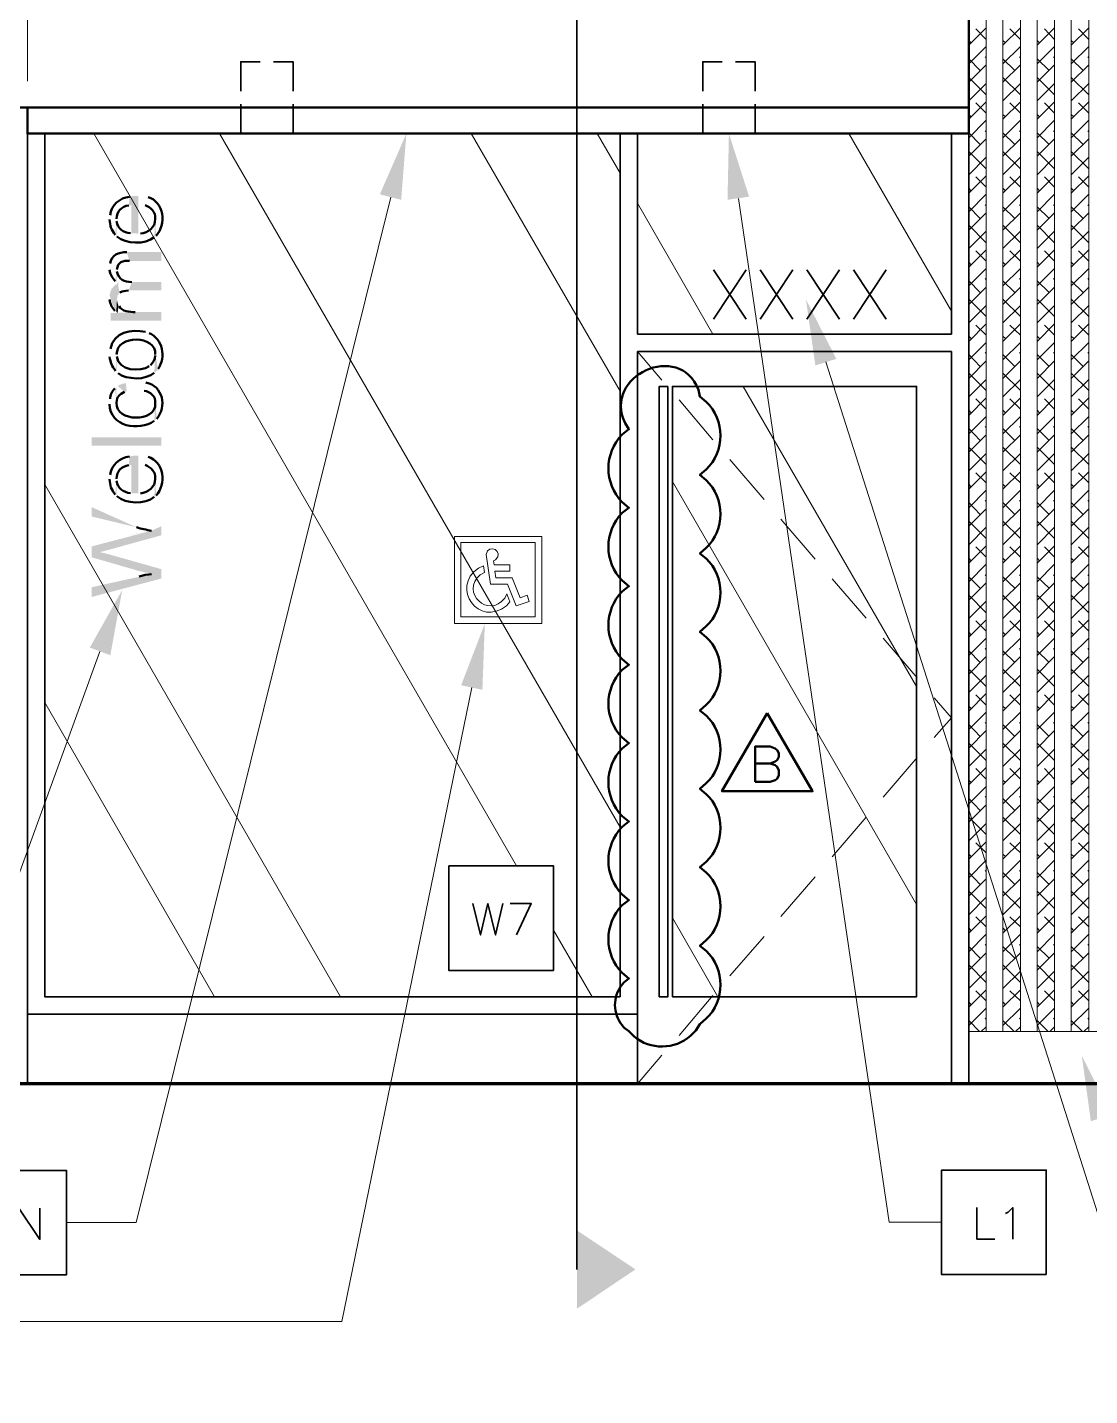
# Model space of a CAD drawing. Header units: inches. Extents: x 5 to 516, y -193 to 129.
# Drawn here: x 67.22 to 77.37, y -101.26 to -88.18 of the extents above; entities that cross this region are included whole.
import ezdxf

# ---------------------------------------------------------------- set-up
doc = ezdxf.new("R2010")
doc.units = ezdxf.units.IN
doc.header["$MEASUREMENT"] = 0
doc.layers.add('PDF4_Geometry', color=7, linetype='Continuous')
doc.layers.add('PDF4_Solid Fills', color=7, linetype='Continuous')

msp = doc.modelspace()

# ---------------------------------------------------------------- hatches: boundary and pattern name
at = {"layer": 'PDF4_Solid Fills', "transparency": 33554559}
h = msp.add_hatch(color=256, dxfattribs=at)
h.paths.add_polyline_path([(68.0020855, -90.016318), (68.0020855, -90.0196513)], flags=0)
h.paths.add_polyline_path([(68.0554188, -90.166318), (68.0687521, -90.1796513), (68.0687521, -90.016318)], flags=0)
h.paths.add_polyline_path([(68.1854188, -89.886318), (68.2087522, -89.8829846), (68.2087522, -90.1529847), (68.2120855, -89.7996513), (68.1920855, -89.8029846)], flags=0)
h.paths.add_polyline_path([(68.0054188, -89.9796513), (68.0020855, -89.996318)], flags=0)
h = msp.add_hatch(color=256, dxfattribs=at)
h.paths.add_polyline_path([(68.0687494, -90.1796515), (68.0720828, -90.1829848)], flags=0)
h.paths.add_polyline_path([(68.4287495, -90.1896515), (68.4420828, -90.1796515), (68.4387495, -90.0129848), (68.4387495, -90.0163181)], flags=0)
h.paths.add_polyline_path([(68.2954161, -90.1563181), (68.2754161, -90.1563181), (68.2754161, -89.7963181), (68.2320828, -89.7963181), (68.2120828, -89.7996514), (68.2087494, -90.1529848), (68.2020828, -90.1529848)], flags=0)
h.paths.add_polyline_path([(68.0687494, -90.0363181), (68.0687494, -90.0163181)], flags=0)
h = msp.add_hatch(color=256, dxfattribs=at)
h.paths.add_polyline_path([(68.3387554, -89.8829833), (68.3420888, -89.8829833)], flags=0)
h.paths.add_polyline_path([(68.4387554, -90.0129833), (68.4420888, -90.17965), (68.4454221, -90.1763166)], flags=0)
h.paths.add_polyline_path([(68.3687554, -89.8063166), (68.3487554, -89.7996499)], flags=0)
h = msp.add_hatch(color=256, dxfattribs=at)
h.paths.add_polyline_path([(68.0020855, -90.482986), (68.0020855, -90.502986)], flags=0)
h.paths.add_polyline_path([(68.0554188, -90.6096527), (68.0687521, -90.6196527), (68.0720855, -90.4996527)], flags=0)
h.paths.add_polyline_path([(68.1920855, -90.4163194), (68.4954188, -90.4163194), (68.4954188, -90.332986), (68.1654188, -90.332986)], flags=0)
h.paths.add_polyline_path([(68.0054188, -90.442986), (68.0020855, -90.462986)], flags=0)
h = msp.add_hatch(color=256, dxfattribs=at)
h.paths.add_polyline_path([(68.0687494, -90.6196505), (68.0854161, -90.6329839), (68.0887494, -90.7329839), (68.0987494, -90.7196506)], flags=0)
h.paths.add_polyline_path([(68.1820828, -90.6996506), (68.4954161, -90.6996506), (68.4954161, -90.6196505), (68.2154161, -90.6196505)], flags=0)
h.paths.add_polyline_path([(68.0720828, -90.5196505), (68.0720828, -90.4996505)], flags=0)
h = msp.add_hatch(color=256, dxfattribs=at)
h.paths.add_polyline_path([(68.0020855, -90.7696512), (68.0020855, -90.7863179)], flags=0)
h.paths.add_polyline_path([(68.0520855, -90.8929846), (68.0654188, -90.9029846), (68.0720855, -90.7863179), (68.0720855, -90.7829846), (68.0754188, -90.7629846), (68.0787521, -90.7463179), (68.0887521, -90.7329846), (68.0854188, -90.6329846), (68.0787521, -90.6363179), (68.0620855, -90.6429846), (68.0487521, -90.6529846), (68.0354188, -90.6663179), (68.0254188, -90.6796512), (68.0220855, -90.6796512), (68.0087521, -90.7129846), (68.0054188, -90.7296512), (68.0020855, -90.7496512)], flags=0)
h = msp.add_hatch(color=256, dxfattribs=at)
h.paths.add_polyline_path([(68.0120885, -90.9163187), (68.0120885, -90.9896521), (68.4954218, -90.9896521), (68.4954218, -90.9063187), (68.2454218, -90.9063187)], flags=0)
h.paths.add_polyline_path([(68.0920885, -90.8496521), (68.0854218, -90.8396521), (68.0787551, -90.9163187)], flags=0)
for points in [[(68.0654196, -90.9029825), (68.078753, -90.9163159), (68.0854196, -90.8396492), (68.078753, -90.8229825), (68.0754196, -90.8063159), (68.0720863, -90.7863159)], [(68.4954191, -92.1829848), (68.4954191, -92.1029848), (67.8287524, -92.1029848), (67.8287524, -92.1829848)], [(67.8287524, -93.1463163), (67.8287524, -93.2496497), (68.2787524, -93.3796497), (68.2854191, -93.3796497), (68.2954191, -93.382983), (68.3087524, -93.3863164), (68.3254191, -93.3896497), (68.3487524, -93.3963164), (68.3720858, -93.3996497), (68.4020858, -93.4096497), (68.4954191, -93.452983), (68.4954191, -93.362983), (67.9887524, -93.2196497), (67.9820857, -93.2196497), (67.9654191, -93.212983), (67.9487524, -93.2096497), (67.9287524, -93.2063163), (67.9087524, -93.1996497)]]:
    msp.add_hatch(color=256, dxfattribs=at).paths.add_polyline_path(points)
h = msp.add_hatch(color=256, dxfattribs=at)
h.paths.add_polyline_path([(68.0020855, -91.3129829), (68.0020855, -91.3329829)], flags=0)
h.paths.add_polyline_path([(68.0587521, -91.4663162), (68.0687521, -91.4763162), (68.0687521, -91.3129829)], flags=0)
h.paths.add_polyline_path([(68.4387522, -91.3129829), (68.4420855, -91.4763162), (68.4554188, -91.4629829), (68.4654188, -91.4496495)], flags=0)
h.paths.add_polyline_path([(68.3787522, -91.1063162), (68.3620855, -91.0996495), (68.3454188, -91.0963162)], flags=0)
h.paths.add_polyline_path([(68.0087521, -91.2563162), (68.0054188, -91.2729828), (68.0020855, -91.2929829)], flags=0)
h = msp.add_hatch(color=256, dxfattribs=at)
h.paths.add_polyline_path([(68.0687494, -91.4763163), (68.0820828, -91.4896497)], flags=0)
h.paths.add_polyline_path([(68.4287495, -91.4863163), (68.4420828, -91.4763163), (68.4387495, -91.312983), (68.4387495, -91.3196497)], flags=0)
h.paths.add_polyline_path([(68.3920828, -91.412983), (68.3920828, -91.4163163), (68.3787495, -91.422983)], flags=0)
h.paths.add_polyline_path([(68.0720828, -91.3296497), (68.0687494, -91.312983)], flags=0)
h = msp.add_hatch(color=256, dxfattribs=at)
h.paths.add_polyline_path([(68.0020855, -91.7763177), (68.0020855, -91.7863177)], flags=0)
h.paths.add_polyline_path([(68.4287522, -91.9463177), (68.4420855, -91.9363177), (68.4387522, -91.7763177), (68.4387522, -91.779651)], flags=0)
h.paths.add_polyline_path([(68.0687521, -91.7729844), (68.0654188, -91.6229844), (68.0520855, -91.6363177)], flags=0)
h.paths.add_polyline_path([(68.0054188, -91.7363177), (68.0020855, -91.7563177)], flags=0)
h = msp.add_hatch(color=256, dxfattribs=at)
h.paths.add_polyline_path([(68.0654196, -91.6229838), (68.068753, -91.7729838), (68.068753, -91.7696505)], flags=0)
h.paths.add_polyline_path([(68.1454196, -91.6696505), (68.1654196, -91.6629838), (68.1554196, -91.5829838), (68.148753, -91.5863172), (68.128753, -91.5896505), (68.0954196, -91.6029838), (68.078753, -91.6129838)], flags=0)
h = msp.add_hatch(color=256, dxfattribs=at)
h.paths.add_polyline_path([(68.3187495, -91.6563192), (68.3320828, -91.6596525)], flags=0)
h.paths.add_polyline_path([(68.4387495, -91.7763192), (68.4420828, -91.9363192), (68.4520828, -91.9263192)], flags=0)
h.paths.add_polyline_path([(68.3487495, -91.5796525), (68.3287495, -91.5763192)], flags=0)
h = msp.add_hatch(color=256, dxfattribs=at)
h.paths.add_polyline_path([(68.0020855, -92.4996522), (68.0020855, -92.5029855)], flags=0)
h.paths.add_polyline_path([(68.0554188, -92.6496522), (68.0687521, -92.6629855), (68.0687521, -92.4996522)], flags=0)
h.paths.add_polyline_path([(68.1854188, -92.3696522), (68.2087522, -92.3663188), (68.2087522, -92.6363189), (68.2120855, -92.2829855), (68.1920855, -92.2863188)], flags=0)
h.paths.add_polyline_path([(68.0054188, -92.4629855), (68.0020855, -92.4796522)], flags=0)
h = msp.add_hatch(color=256, dxfattribs=at)
h.paths.add_polyline_path([(68.0687494, -92.6629857), (68.0720828, -92.666319)], flags=0)
h.paths.add_polyline_path([(68.4287495, -92.6729857), (68.4420828, -92.6629857), (68.4387495, -92.496319), (68.4387495, -92.4996523)], flags=0)
h.paths.add_polyline_path([(68.2954161, -92.6396523), (68.2754161, -92.6396523), (68.2754161, -92.2796523), (68.2320828, -92.2796523), (68.2120828, -92.2829856), (68.2087494, -92.636319), (68.2020828, -92.636319)], flags=0)
h.paths.add_polyline_path([(68.0687494, -92.5196523), (68.0687494, -92.4996523)], flags=0)
h = msp.add_hatch(color=256, dxfattribs=at)
h.paths.add_polyline_path([(68.3387554, -92.3663175), (68.3420888, -92.3663175)], flags=0)
h.paths.add_polyline_path([(68.4387554, -92.4963175), (68.4420888, -92.6629842), (68.4454221, -92.6596508)], flags=0)
h.paths.add_polyline_path([(68.3687554, -92.2896508), (68.3487554, -92.2829842)], flags=0)
h = msp.add_hatch(color=256, dxfattribs=at)
h.paths.add_polyline_path([(67.8287524, -92.7696514), (67.8287524, -92.8596514), (68.2587524, -92.9629847)], flags=0)
h.paths.add_polyline_path([(68.4020858, -92.9963181), (68.4954191, -93.0396514), (68.4954191, -92.9529847)], flags=0)
h = msp.add_hatch(color=256, dxfattribs=at)
h.paths.add_polyline_path([(67.8287524, -93.1463163), (67.9087524, -93.1996497), (67.9120857, -93.1996497), (67.9220857, -93.1963163), (67.9387524, -93.192983), (67.9620857, -93.1863163), (67.9887524, -93.1796497), (68.4954191, -93.0396497), (68.4020858, -92.9963163)], flags=0)
h.paths.add_polyline_path([(68.4020858, -92.9963163, 0.0188306366), (68.1854191, -93.042983)], flags=0)
h.paths.add_polyline_path([(68.1854191, -93.042983), (68.1654191, -93.0496497)], flags=0)
h = msp.add_hatch(color=256, dxfattribs=at)
h.paths.add_polyline_path([(67.8287524, -93.5363174), (67.8287524, -93.6296508), (68.4954191, -93.4529841), (68.4020858, -93.4096508)], flags=0)
h.paths.add_polyline_path([(68.2854191, -93.4329841), (68.2654191, -93.4363174)], flags=0)

# ---------------------------------------------------------------- linework, layer by layer
at = {"layer": 'PDF4_Geometry', "lineweight": 35}
for points in [[(72.4687539, -100.0563172), (72.4687539, -77.7463161), (72.5687539, -77.739648), (72.6687539, -77.7196488)], [(76.2154243, -98.2829846), (76.2154243, -79.969649)], [(69.442088, -88.5129847), (69.2554213, -88.5129847), (69.2554213, -88.7929847)], [(69.7554222, -88.7929835), (69.7554222, -88.5129834), (69.5687555, -88.5129834)], [(73.8587551, -88.5129847), (73.6720884, -88.5129847), (73.6720884, -88.7929847)], [(74.1720892, -88.7929835), (74.1720892, -88.5129834), (73.9854225, -88.5129834)], [(69.2554222, -88.9196518), (69.2554222, -89.1996518), (69.4420888, -89.1996518)], [(69.7554222, -89.1996506), (69.7554222, -88.9196505)], [(73.6720892, -88.9196518), (73.6720892, -89.1996518), (73.8587559, -89.1996518)], [(74.1720892, -89.1996506), (74.1720892, -88.9196505)], [(67.2154236, -88.9496506), (67.2154236, -97.6163179), (73.0487574, -97.6163179)], [(72.8820907, -89.1996506), (72.8820907, -97.4496512), (67.3820903, -97.4496512), (67.3820903, -89.1996506)], [(69.5687496, -89.1996506), (69.7554162, -89.1996506)], [(73.0487574, -89.1996506), (73.0487574, -91.1163174), (76.0487577, -91.1163174), (76.0487577, -89.1996506)], [(73.9854166, -89.1996506), (74.1720833, -89.1996506)], [(74.0854193, -90.5029852), (73.7754193, -90.9729853)], [(73.7754217, -90.5029852), (74.0854217, -90.9729853)], [(74.2220838, -90.5029852), (74.5320838, -90.9729853)], [(74.5320882, -90.5029852), (74.2220881, -90.9729853)], [(74.6654229, -90.5029852), (74.9787562, -90.9729853)], [(74.978757, -90.5029852), (74.6654237, -90.9729853)], [(75.112085, -90.5029852), (75.4254183, -90.9729853)], [(75.4254191, -90.5029852), (75.1120858, -90.9729853)], [(73.0487574, -98.2829846), (73.0487574, -91.2829841), (76.0487577, -91.2829841), (76.0487577, -98.2829846)], [(67.2154236, -98.2829846), (67.2154236, -96.2829845)], [(71.4754202, -96.5596501), (71.5487535, -96.8596501), (71.6187535, -96.5596501), (71.6920869, -96.8596501), (71.7620869, -96.5596501)], [(71.8920869, -96.8596515), (72.0320869, -96.5596514), (71.8320869, -96.5596514)], [(67.1354201, -99.769652), (67.1354201, -99.4696519), (67.3354201, -99.769652), (67.3354201, -99.4696519)], [(76.2920845, -99.4663174), (76.2920845, -99.7663174), (76.4654179, -99.7663174)], [(76.5654203, -99.5229851), (76.592087, -99.5096518), (76.6354203, -99.4663185), (76.6354203, -99.7663185)]]:
    msp.add_lwpolyline(points, dxfattribs=at)
at = {"layer": 'PDF4_Geometry', "lineweight": 15}
for points in [[(76.382091, -97.7829846), (76.382091, -80.0329832), (76.2154243, -80.0329832), (76.2154243, -97.7829846)], [(76.7087512, -97.7829846), (76.7087512, -80.0329832), (76.5420845, -80.0329832), (76.5420845, -97.7829846)], [(77.0354182, -97.7829846), (77.0354182, -80.0329832), (76.8687515, -80.0329832), (76.8687515, -97.7829846)], [(77.3620851, -97.7829846), (77.3620851, -80.0329832), (77.1954185, -80.0329832), (77.1954185, -97.7829846)], [(71.2987573, -93.8829836), (71.2987573, -93.0496502), (72.1320907, -93.0496502), (72.1320907, -93.8829836)], [(72.0687498, -93.8196512), (72.0687498, -93.1096512), (71.3587497, -93.1096512), (71.3587497, -93.8196512)]]:
    msp.add_lwpolyline(points, close=True, dxfattribs=at)
for points in [[(67.2154236, -88.6996505), (67.2154236, -85.176317)], [(70.6887515, -89.8063163), (68.2554181, -99.6096508), (67.5887513, -99.6096508)], [(74.0120889, -89.8196491), (75.4554224, -99.6063168), (75.9554224, -99.6063168)], [(73.0487574, -91.2829841), (73.2820908, -91.5563174)], [(74.8487521, -91.3829834), (78.0020856, -101.262984), (78.8654193, -101.262984)], [(73.4454182, -91.7463189), (73.7687515, -92.126319)], [(73.9320854, -92.3163195), (74.2587521, -92.6963196)], [(74.4187527, -92.8863167), (74.7454193, -93.2663167)], [(71.6020855, -93.2229834), (71.6420855, -93.5063168), (71.8054188, -93.5063168), (71.8887522, -93.7129835), (72.0120855, -93.6729834), (71.9920855, -93.6129834), (71.9254189, -93.6363168), (71.8487522, -93.4463168), (71.6954188, -93.4463168), (71.6854188, -93.3829834), (71.8287522, -93.3829834), (71.8287522, -93.3229834), (71.6787522, -93.3229834), (71.6720855, -93.2829834), (71.6920855, -93.2729834)], [(71.5287562, -93.3529856), (71.5754229, -93.3329856), (71.5854229, -93.3963189), (71.5454229, -93.4163189)], [(74.9087565, -93.4563173), (75.2354232, -93.832984)], [(71.7787562, -93.6396523), (71.7987562, -93.5996523), (71.8287562, -93.676319), (71.7954229, -93.7129856)], [(75.3954237, -94.0229847), (75.7220904, -94.4029847)], [(67.9087559, -94.149653), (65.9220892, -99.6096534), (65.2554225, -99.6096534)], [(71.465424, -94.4929826), (70.2220906, -100.5529832), (66.6387571, -100.5529832)], [(75.8854208, -94.5929853), (76.0487541, -94.7829853), (75.8854208, -94.9729853)], [(75.7220839, -95.1629859), (75.3954172, -95.5429859)], [(75.2354167, -95.7329865), (74.90875, -96.1129865)], [(74.7454196, -96.3029837), (74.4187529, -96.6829837)], [(74.2587524, -96.8729842), (73.9320857, -97.2496509)], [(73.7687553, -97.4396516), (73.445422, -97.8196517)], [(76.2154243, -97.7829846), (78.6720913, -97.7829846)], [(73.2820881, -98.0096522), (73.0487547, -98.2829856)]]:
    msp.add_lwpolyline(points, dxfattribs=at)
at = {"layer": 'PDF4_Geometry', "lineweight": 50}
for points in [[(76.215421, -87.9496505), (76.215421, -88.9496506), (24.1287503, -88.9496506), (24.1287503, -88.1163172), (23.9620836, -88.1163172), (23.9620836, -87.9496505)], [(74.2887545, -94.7396528), (74.7220879, -95.4863195), (73.8554212, -95.4863195)]]:
    msp.add_lwpolyline(points, close=True, dxfattribs=at)
at = {"layer": 'PDF4_Geometry', "color": 8, "lineweight": 15, "true_color": 0x808080}
for points in [[(76.2154243, -88.3563176), (76.382091, -88.1896509)], [(76.382091, -88.2996498), (76.282091, -88.1996498)], [(76.5420845, -88.3563176), (76.7087512, -88.1896509)], [(76.7087512, -88.2996498), (76.6087512, -88.1996498)], [(76.8687515, -88.3563176), (77.0354182, -88.1896509)], [(77.0354182, -88.2996498), (76.9387515, -88.1996498)], [(77.1954185, -88.3563176), (77.3620851, -88.1896509)], [(77.3620851, -88.2996498), (77.2654185, -88.1996498)], [(76.2387533, -88.3329852), (76.21542, -88.3096519)], [(76.2154243, -88.5329839), (76.382091, -88.3663172)], [(76.5420845, -88.5329839), (76.7087512, -88.3663172)], [(76.5654203, -88.3329852), (76.542087, -88.3096519)], [(76.8687515, -88.5329839), (77.0354182, -88.3663172)], [(76.8920873, -88.3329852), (76.8687539, -88.3096519)], [(77.1954185, -88.5329839), (77.3620851, -88.3663172)], [(77.2187542, -88.3329852), (77.1954209, -88.3096519)], [(76.3254233, -88.596318), (76.2154233, -88.486318)], [(76.382091, -88.4763161), (76.372091, -88.4663161)], [(76.65542, -88.596318), (76.5420867, -88.486318)], [(76.7087512, -88.4763161), (76.6987512, -88.4663161)], [(76.982087, -88.596318), (76.8687537, -88.486318)], [(77.0354182, -88.4763161), (77.0254182, -88.4663161)], [(77.308754, -88.596318), (77.1954206, -88.486318)], [(77.3620851, -88.4763161), (77.3520851, -88.4663161)], [(76.2154243, -88.7096501), (76.382091, -88.5429834)], [(76.382091, -88.829652), (76.2154243, -88.6629854)], [(76.5420845, -88.7096501), (76.7087512, -88.5429834)], [(76.7087512, -88.829652), (76.5420845, -88.6629854)], [(76.8687515, -88.7096501), (77.0354182, -88.5429834)], [(77.0354182, -88.829652), (76.8687515, -88.6629854)], [(77.1954185, -88.7096501), (77.3620851, -88.5429834)], [(77.3620851, -88.829652), (77.1954185, -88.6629854)], [(76.2154243, -88.8863164), (76.382091, -88.7196497)], [(76.5420845, -88.8863164), (76.7087512, -88.7196497)], [(76.8687515, -88.8863164), (77.0354182, -88.7196497)], [(77.1954185, -88.8863164), (77.3620851, -88.7196497)], [(76.2154243, -89.0629827), (76.382091, -88.896316)], [(76.382091, -89.0063183), (76.282091, -88.9063183)], [(76.5420845, -89.0629827), (76.7087512, -88.896316)], [(76.7087512, -89.0063183), (76.6087512, -88.9063183)], [(76.8687515, -89.0629827), (77.0354182, -88.896316)], [(77.0354182, -89.0063183), (76.9387515, -88.9063183)], [(77.1954185, -89.0629827), (77.3620851, -88.896316)], [(77.3620851, -89.0063183), (77.2654185, -88.9063183)], [(76.2387533, -89.0396503), (76.21542, -89.016317)], [(76.5654203, -89.0396503), (76.542087, -89.016317)], [(76.8920873, -89.0396503), (76.8687539, -89.016317)], [(77.2187542, -89.0396503), (77.1954209, -89.016317)], [(76.3254233, -89.3029831), (76.2154233, -89.1929831)], [(76.2154243, -89.2396523), (76.382091, -89.0729857)], [(76.382091, -89.1829846), (76.372091, -89.1729846)], [(76.5420845, -89.2396523), (76.7087512, -89.0729857)], [(76.65542, -89.3029831), (76.5420867, -89.1929831)], [(76.7087512, -89.1829846), (76.6987512, -89.1729846)], [(76.8687515, -89.2396523), (77.0354182, -89.0729857)], [(76.982087, -89.3029831), (76.8687537, -89.1929831)], [(77.0354182, -89.1829846), (77.0254182, -89.1729846)], [(77.1954185, -89.2396523), (77.3620851, -89.0729857)], [(77.308754, -89.3029831), (77.1954206, -89.1929831)], [(77.3620851, -89.1829846), (77.3520851, -89.1729846)], [(76.2154243, -89.4163186), (76.382091, -89.2496519)], [(76.5420845, -89.4163186), (76.7087512, -89.2496519)], [(76.8687515, -89.4163186), (77.0354182, -89.2496519)], [(77.1954185, -89.4163186), (77.3620851, -89.2496519)], [(76.382091, -89.5363171), (76.2154243, -89.3696504)], [(76.2154243, -89.5929849), (76.382091, -89.4263182)], [(76.7087512, -89.5363171), (76.5420845, -89.3696504)], [(76.5420845, -89.5929849), (76.7087512, -89.4263182)], [(77.0354182, -89.5363171), (76.8687515, -89.3696504)], [(76.8687515, -89.5929849), (77.0354182, -89.4263182)], [(77.3620851, -89.5363171), (77.1954185, -89.3696504)], [(77.1954185, -89.5929849), (77.3620851, -89.4263182)], [(76.2154243, -89.7696512), (76.382091, -89.6029845)], [(76.382091, -89.7129834), (76.282091, -89.6129834)], [(76.5420845, -89.7696512), (76.7087512, -89.6029845)], [(76.7087512, -89.7129834), (76.6087512, -89.6129834)], [(76.8687515, -89.7696512), (77.0354182, -89.6029845)], [(77.0354182, -89.7129834), (76.9387515, -89.6129834)], [(77.1954185, -89.7696512), (77.3620851, -89.6029845)], [(77.3620851, -89.7129834), (77.2654185, -89.6129834)], [(76.2387533, -89.7463188), (76.21542, -89.7229854)], [(76.2154243, -89.9463174), (76.382091, -89.7796508)], [(76.5420845, -89.9463174), (76.7087512, -89.7796508)], [(76.5654203, -89.7463188), (76.542087, -89.7229854)], [(76.8687515, -89.9463174), (77.0354182, -89.7796508)], [(76.8920873, -89.7463188), (76.8687539, -89.7229854)], [(77.1954185, -89.9463174), (77.3620851, -89.7796508)], [(77.2187542, -89.7463188), (77.1954209, -89.7229854)], [(76.3254233, -90.0129848), (76.2154233, -89.8996514)], [(76.2154243, -90.1229837), (76.382091, -89.956317)], [(76.382091, -89.8896497), (76.372091, -89.8796497)], [(76.5420845, -90.1229837), (76.7087512, -89.956317)], [(76.65542, -90.0129848), (76.5420867, -89.8996514)], [(76.7087512, -89.8896497), (76.6987512, -89.8796497)], [(76.8687515, -90.1229837), (77.0354182, -89.956317)], [(76.982087, -90.0129848), (76.8687537, -89.8996514)], [(77.0354182, -89.8896497), (77.0254182, -89.8796497)], [(77.1954185, -90.1229837), (77.3620851, -89.956317)], [(77.308754, -90.0129848), (77.1954206, -89.8996514)], [(77.3620851, -89.8896497), (77.3520851, -89.8796497)], [(76.382091, -90.2429822), (76.2154243, -90.0763155)], [(76.7087512, -90.2429822), (76.5420845, -90.0763155)], [(77.0354182, -90.2429822), (76.8687515, -90.0763155)], [(77.3620851, -90.2429822), (77.1954185, -90.0763155)], [(76.2154243, -90.29965), (76.382091, -90.1329833)], [(76.5420845, -90.29965), (76.7087512, -90.1329833)], [(76.8687515, -90.29965), (77.0354182, -90.1329833)], [(77.1954185, -90.29965), (77.3620851, -90.1329833)], [(76.2154243, -90.4763163), (76.382091, -90.3096496)], [(76.382091, -90.4196519), (76.282091, -90.3196519)], [(76.5420845, -90.4763163), (76.7087512, -90.3096496)], [(76.7087512, -90.4196519), (76.6087512, -90.3196519)], [(76.8687515, -90.4763163), (77.0354182, -90.3096496)], [(77.0354182, -90.4196519), (76.9387515, -90.3196519)], [(77.1954185, -90.4763163), (77.3620851, -90.3096496)], [(77.3620851, -90.4196519), (77.2654185, -90.3196519)], [(76.2387533, -90.4529839), (76.21542, -90.4296505)], [(76.2154243, -90.6563191), (76.382091, -90.4896524)], [(76.5420845, -90.6563191), (76.7087512, -90.4896524)], [(76.5654203, -90.4529839), (76.542087, -90.4296505)], [(76.8687515, -90.6563191), (77.0354182, -90.4896524)], [(76.8920873, -90.4529839), (76.8687539, -90.4296505)], [(77.1954185, -90.6563191), (77.3620851, -90.4896524)], [(77.2187542, -90.4529839), (77.1954209, -90.4296505)], [(76.3254233, -90.7196499), (76.2154233, -90.6063165)], [(76.382091, -90.5963182), (76.372091, -90.5863182)], [(76.65542, -90.7196499), (76.5420867, -90.6063165)], [(76.7087512, -90.5963182), (76.6987512, -90.5863182)], [(76.982087, -90.7196499), (76.8687537, -90.6063165)], [(77.0354182, -90.5963182), (77.0254182, -90.5863182)], [(77.308754, -90.7196499), (77.1954206, -90.6063165)], [(77.3620851, -90.5963182), (77.3520851, -90.5863182)], [(76.2154243, -90.8329854), (76.382091, -90.6663187)], [(76.5420845, -90.8329854), (76.7087512, -90.6663187)], [(76.8687515, -90.8329854), (77.0354182, -90.6663187)], [(77.1954185, -90.8329854), (77.3620851, -90.6663187)], [(76.382091, -90.9496507), (76.2154243, -90.782984)], [(76.2154243, -91.0096517), (76.382091, -90.842985)], [(76.7087512, -90.9496507), (76.5420845, -90.782984)], [(76.5420845, -91.0096517), (76.7087512, -90.842985)], [(77.0354182, -90.9496507), (76.8687515, -90.782984)], [(76.8687515, -91.0096517), (77.0354182, -90.842985)], [(77.3620851, -90.9496507), (77.1954185, -90.782984)], [(77.1954185, -91.0096517), (77.3620851, -90.842985)], [(76.2154243, -91.1863179), (76.382091, -91.0196513)], [(76.5420845, -91.1863179), (76.7087512, -91.0196513)], [(76.8687515, -91.1863179), (77.0354182, -91.0196513)], [(77.1954185, -91.1863179), (77.3620851, -91.0196513)], [(76.2387533, -91.159649), (76.21542, -91.1363156)], [(76.382091, -91.126317), (76.282091, -91.0296503)], [(76.5654203, -91.159649), (76.542087, -91.1363156)], [(76.7087512, -91.126317), (76.6087512, -91.0296503)], [(76.8920873, -91.159649), (76.8687539, -91.1363156)], [(77.0354182, -91.126317), (76.9387515, -91.0296503)], [(77.2187542, -91.159649), (77.1954209, -91.1363156)], [(77.3620851, -91.126317), (77.2654185, -91.0296503)], [(76.2154243, -91.3629842), (76.382091, -91.1963175)], [(76.5420845, -91.3629842), (76.7087512, -91.1963175)], [(76.8687515, -91.3629842), (77.0354182, -91.1963175)], [(77.1954185, -91.3629842), (77.3620851, -91.1963175)], [(76.3254233, -91.4263184), (76.2154233, -91.312985)], [(76.2154243, -91.5396505), (76.382091, -91.3729838)], [(76.382091, -91.3029833), (76.372091, -91.2929833)], [(76.5420845, -91.5396505), (76.7087512, -91.3729838)], [(76.65542, -91.4263184), (76.5420867, -91.312985)], [(76.7087512, -91.3029833), (76.6987512, -91.2929833)], [(76.8687515, -91.5396505), (77.0354182, -91.3729838)], [(76.982087, -91.4263184), (76.8687537, -91.312985)], [(77.0354182, -91.3029833), (77.0254182, -91.2929833)], [(77.1954185, -91.5396505), (77.3620851, -91.3729838)], [(77.308754, -91.4263184), (77.1954206, -91.312985)], [(77.3620851, -91.3029833), (77.3520851, -91.2929833)], [(76.382091, -91.6563192), (76.2154243, -91.4896525)], [(76.7087512, -91.6563192), (76.5420845, -91.4896525)], [(77.0354182, -91.6563192), (76.8687515, -91.4896525)], [(77.3620851, -91.6563192), (77.1954185, -91.4896525)], [(76.2154243, -91.7163168), (76.382091, -91.5496501)], [(76.5420845, -91.7163168), (76.7087512, -91.5496501)], [(76.8687515, -91.7163168), (77.0354182, -91.5496501)], [(77.1954185, -91.7163168), (77.3620851, -91.5496501)], [(76.2154243, -91.892983), (76.382091, -91.7263164)], [(76.382091, -91.8329855), (76.282091, -91.7363188)], [(76.5420845, -91.892983), (76.7087512, -91.7263164)], [(76.7087512, -91.8329855), (76.6087512, -91.7363188)], [(76.8687515, -91.892983), (77.0354182, -91.7263164)], [(77.0354182, -91.8329855), (76.9387515, -91.7363188)], [(77.1954185, -91.892983), (77.3620851, -91.7263164)], [(77.3620851, -91.8329855), (77.2654185, -91.7363188)], [(76.2387533, -91.8696506), (76.21542, -91.842984)], [(76.2154243, -92.0696493), (76.382091, -91.9029826)], [(76.5420845, -92.0696493), (76.7087512, -91.9029826)], [(76.5654203, -91.8696506), (76.542087, -91.842984)], [(76.8687515, -92.0696493), (77.0354182, -91.9029826)], [(76.8920873, -91.8696506), (76.8687539, -91.842984)], [(77.1954185, -92.0696493), (77.3620851, -91.9029826)], [(77.2187542, -91.8696506), (77.1954209, -91.842984)], [(76.3254233, -92.1329835), (76.2154233, -92.0196501)], [(76.382091, -92.0096517), (76.372091, -91.9996517)], [(76.65542, -92.1329835), (76.5420867, -92.0196501)], [(76.7087512, -92.0096517), (76.6987512, -91.9996517)], [(76.982087, -92.1329835), (76.8687537, -92.0196501)], [(77.0354182, -92.0096517), (77.0254182, -91.9996517)], [(77.308754, -92.1329835), (77.1954206, -92.0196501)], [(77.3620851, -92.0096517), (77.3520851, -91.9996517)], [(76.2154243, -92.246319), (76.382091, -92.0796523)], [(76.382091, -92.3629843), (76.2154243, -92.1963176)], [(76.5420845, -92.246319), (76.7087512, -92.0796523)], [(76.7087512, -92.3629843), (76.5420845, -92.1963176)], [(76.8687515, -92.246319), (77.0354182, -92.0796523)], [(77.0354182, -92.3629843), (76.8687515, -92.1963176)], [(77.1954185, -92.246319), (77.3620851, -92.0796523)], [(77.3620851, -92.3629843), (77.1954185, -92.1963176)], [(76.2154243, -92.4229852), (76.382091, -92.2563186)], [(76.5420845, -92.4229852), (76.7087512, -92.2563186)], [(76.8687515, -92.4229852), (77.0354182, -92.2563186)], [(77.1954185, -92.4229852), (77.3620851, -92.2563186)], [(76.2154243, -92.5996515), (76.382091, -92.4329848)], [(76.382091, -92.5396506), (76.282091, -92.4429839)], [(76.5420845, -92.5996515), (76.7087512, -92.4329848)], [(76.7087512, -92.5396506), (76.6087512, -92.4429839)], [(76.8687515, -92.5996515), (77.0354182, -92.4329848)], [(77.0354182, -92.5396506), (76.9387515, -92.4429839)], [(77.1954185, -92.5996515), (77.3620851, -92.4329848)], [(77.3620851, -92.5396506), (77.2654185, -92.4429839)], [(76.2387533, -92.5763157), (76.21542, -92.5496491)], [(76.5654203, -92.5763157), (76.542087, -92.5496491)], [(76.8920873, -92.5763157), (76.8687539, -92.5496491)], [(77.2187542, -92.5763157), (77.1954209, -92.5496491)], [(76.2154243, -92.7763178), (76.382091, -92.6096511)], [(76.382091, -92.7163168), (76.372091, -92.7063168)], [(76.5420845, -92.7763178), (76.7087512, -92.6096511)], [(76.7087512, -92.7163168), (76.6987512, -92.7063168)], [(76.8687515, -92.7763178), (77.0354182, -92.6096511)], [(77.0354182, -92.7163168), (77.0254182, -92.7063168)], [(77.1954185, -92.7763178), (77.3620851, -92.6096511)], [(77.3620851, -92.7163168), (77.3520851, -92.7063168)], [(76.3254233, -92.8396519), (76.2154233, -92.7263186)], [(76.2154243, -92.9529841), (76.382091, -92.7863174)], [(76.5420845, -92.9529841), (76.7087512, -92.7863174)], [(76.65542, -92.8396519), (76.5420867, -92.7263186)], [(76.8687515, -92.9529841), (77.0354182, -92.7863174)], [(76.982087, -92.8396519), (76.8687537, -92.7263186)], [(77.1954185, -92.9529841), (77.3620851, -92.7863174)], [(77.308754, -92.8396519), (77.1954206, -92.7263186)], [(76.382091, -93.0696494), (76.2154243, -92.9029827)], [(76.2154243, -93.1296503), (76.382091, -92.9629837)], [(76.7087512, -93.0696494), (76.5420845, -92.9029827)], [(76.5420845, -93.1296503), (76.7087512, -92.9629837)], [(77.0354182, -93.0696494), (76.8687515, -92.9029827)], [(76.8687515, -93.1296503), (77.0354182, -92.9629837)], [(77.3620851, -93.0696494), (77.1954185, -92.9029827)], [(77.1954185, -93.1296503), (77.3620851, -92.9629837)], [(76.2154243, -93.3063166), (76.382091, -93.1396499)], [(76.382091, -93.2496523), (76.282091, -93.1496522)], [(76.5420845, -93.3063166), (76.7087512, -93.1396499)], [(76.7087512, -93.2496523), (76.6087512, -93.1496522)], [(76.8687515, -93.3063166), (77.0354182, -93.1396499)], [(77.0354182, -93.2496523), (76.9387515, -93.1496522)], [(77.1954185, -93.3063166), (77.3620851, -93.1396499)], [(77.3620851, -93.2496523), (77.2654185, -93.1496522)], [(76.2387533, -93.2829842), (76.21542, -93.2596509)], [(76.2154243, -93.4829863), (76.382091, -93.3163196)], [(76.5420845, -93.4829863), (76.7087512, -93.3163196)], [(76.5654203, -93.2829842), (76.542087, -93.2596509)], [(76.8687515, -93.4829863), (77.0354182, -93.3163196)], [(76.8920873, -93.2829842), (76.8687539, -93.2596509)], [(77.1954185, -93.4829863), (77.3620851, -93.3163196)], [(77.2187542, -93.2829842), (77.1954209, -93.2596509)], [(76.3254233, -93.546317), (76.2154233, -93.436317)], [(76.2154243, -93.6596492), (76.382091, -93.4929825)], [(76.382091, -93.4263185), (76.372091, -93.4163185)], [(76.5420845, -93.6596492), (76.7087512, -93.4929825)], [(76.65542, -93.546317), (76.5420867, -93.436317)], [(76.7087512, -93.4263185), (76.6987512, -93.4163185)], [(76.8687515, -93.6596492), (77.0354182, -93.4929825)], [(76.982087, -93.546317), (76.8687537, -93.436317)], [(77.0354182, -93.4263185), (77.0254182, -93.4163185)], [(77.1954185, -93.6596492), (77.3620851, -93.4929825)], [(77.308754, -93.546317), (77.1954206, -93.436317)], [(77.3620851, -93.4263185), (77.3520851, -93.4163185)], [(76.382091, -93.7796511), (76.2154243, -93.6129844)], [(76.7087512, -93.7796511), (76.5420845, -93.6129844)], [(77.0354182, -93.7796511), (76.8687515, -93.6129844)], [(77.3620851, -93.7796511), (77.1954185, -93.6129844)], [(76.2154243, -93.8363188), (76.382091, -93.6696521)], [(76.5420845, -93.8363188), (76.7087512, -93.6696521)], [(76.8687515, -93.8363188), (77.0354182, -93.6696521)], [(77.1954185, -93.8363188), (77.3620851, -93.6696521)], [(76.2154243, -94.0129851), (76.382091, -93.8463184)], [(76.382091, -93.9563173), (76.282091, -93.8563173)], [(76.5420845, -94.0129851), (76.7087512, -93.8463184)], [(76.7087512, -93.9563173), (76.6087512, -93.8563173)], [(76.8687515, -94.0129851), (77.0354182, -93.8463184)], [(77.0354182, -93.9563173), (76.9387515, -93.8563173)], [(77.1954185, -94.0129851), (77.3620851, -93.8463184)], [(77.3620851, -93.9563173), (77.2654185, -93.8563173)], [(76.2387533, -93.9896527), (76.21542, -93.9663194)], [(76.2154243, -94.1896514), (76.382091, -94.0229847)], [(76.5420845, -94.1896514), (76.7087512, -94.0229847)], [(76.5654203, -93.9896527), (76.542087, -93.9663194)], [(76.8687515, -94.1896514), (77.0354182, -94.0229847)], [(76.8920873, -93.9896527), (76.8687539, -93.9663194)], [(77.1954185, -94.1896514), (77.3620851, -94.0229847)], [(77.2187542, -93.9896527), (77.1954209, -93.9663194)], [(76.3254233, -94.2563187), (76.2154233, -94.1429854)], [(76.382091, -94.1329836), (76.372091, -94.1229836)], [(76.65542, -94.2563187), (76.5420867, -94.1429854)], [(76.7087512, -94.1329836), (76.6987512, -94.1229836)], [(76.982087, -94.2563187), (76.8687537, -94.1429854)], [(77.0354182, -94.1329836), (77.0254182, -94.1229836)], [(77.308754, -94.2563187), (77.1954206, -94.1429854)], [(77.3620851, -94.1329836), (77.3520851, -94.1229836)], [(76.2154243, -94.3663177), (76.382091, -94.199651)], [(76.5420845, -94.3663177), (76.7087512, -94.199651)], [(76.8687515, -94.3663177), (77.0354182, -94.199651)], [(77.1954185, -94.3663177), (77.3620851, -94.199651)], [(76.382091, -94.4863162), (76.2154243, -94.3196495)], [(76.2154243, -94.5429839), (76.382091, -94.3763172)], [(76.7087512, -94.4863162), (76.5420845, -94.3196495)], [(76.5420845, -94.5429839), (76.7087512, -94.3763172)], [(77.0354182, -94.4863162), (76.8687515, -94.3196495)], [(76.8687515, -94.5429839), (77.0354182, -94.3763172)], [(77.3620851, -94.4863162), (77.1954185, -94.3196495)], [(77.1954185, -94.5429839), (77.3620851, -94.3763172)], [(76.2154243, -94.7196502), (76.382091, -94.5529835)], [(76.5420845, -94.7196502), (76.7087512, -94.5529835)], [(76.8687515, -94.7196502), (77.0354182, -94.5529835)], [(77.1954185, -94.7196502), (77.3620851, -94.5529835)], [(76.2387533, -94.6963178), (76.21542, -94.6729845)], [(76.382091, -94.6629858), (76.282091, -94.5629858)], [(76.5654203, -94.6963178), (76.542087, -94.6729845)], [(76.7087512, -94.6629858), (76.6087512, -94.5629858)], [(76.8920873, -94.6963178), (76.8687539, -94.6729845)], [(77.0354182, -94.6629858), (76.9387515, -94.5629858)], [(77.2187542, -94.6963178), (77.1954209, -94.6729845)], [(77.3620851, -94.6629858), (77.2654185, -94.5629858)], [(76.2154243, -94.8963165), (76.382091, -94.7296498)], [(76.5420845, -94.8963165), (76.7087512, -94.7296498)], [(76.8687515, -94.8963165), (77.0354182, -94.7296498)], [(77.1954185, -94.8963165), (77.3620851, -94.7296498)], [(76.3254233, -94.9629838), (76.2154233, -94.8496505)], [(76.2154243, -95.0729861), (76.382091, -94.9063195)], [(76.382091, -94.8396521), (76.372091, -94.8296521)], [(76.5420845, -95.0729861), (76.7087512, -94.9063195)], [(76.65542, -94.9629838), (76.5420867, -94.8496505)], [(76.7087512, -94.8396521), (76.6987512, -94.8296521)], [(76.8687515, -95.0729861), (77.0354182, -94.9063195)], [(76.982087, -94.9629838), (76.8687537, -94.8496505)], [(77.0354182, -94.8396521), (77.0254182, -94.8296521)], [(77.1954185, -95.0729861), (77.3620851, -94.9063195)], [(77.308754, -94.9629838), (77.1954206, -94.8496505)], [(77.3620851, -94.8396521), (77.3520851, -94.8296521)], [(76.382091, -95.1929847), (76.2154243, -95.026318)], [(76.7087512, -95.1929847), (76.5420845, -95.026318)], [(77.0354182, -95.1929847), (76.8687515, -95.026318)], [(77.3620851, -95.1929847), (77.1954185, -95.026318)], [(76.2154243, -95.2496524), (76.382091, -95.0829857)], [(76.5420845, -95.2496524), (76.7087512, -95.0829857)], [(76.8687515, -95.2496524), (77.0354182, -95.0829857)], [(77.1954185, -95.2496524), (77.3620851, -95.0829857)], [(76.2154243, -95.4263187), (76.382091, -95.259652)], [(76.382091, -95.3696509), (76.282091, -95.2696509)], [(76.5420845, -95.4263187), (76.7087512, -95.259652)], [(76.7087512, -95.3696509), (76.6087512, -95.2696509)], [(76.8687515, -95.4263187), (77.0354182, -95.259652)], [(77.0354182, -95.3696509), (76.9387515, -95.2696509)], [(77.1954185, -95.4263187), (77.3620851, -95.259652)], [(77.3620851, -95.3696509), (77.2654185, -95.2696509)], [(76.2387533, -95.4029829), (76.21542, -95.3796496)], [(76.2154243, -95.6063182), (76.382091, -95.4396515)], [(76.5420845, -95.6063182), (76.7087512, -95.4396515)], [(76.5654203, -95.4029829), (76.542087, -95.3796496)], [(76.8687515, -95.6063182), (77.0354182, -95.4396515)], [(76.8920873, -95.4029829), (76.8687539, -95.3796496)], [(77.1954185, -95.6063182), (77.3620851, -95.4396515)], [(77.2187542, -95.4029829), (77.1954209, -95.3796496)], [(76.3254233, -95.6696523), (76.2154233, -95.556319)], [(76.382091, -95.5463172), (76.372091, -95.5363172)], [(76.65542, -95.6696523), (76.5420867, -95.556319)], [(76.7087512, -95.5463172), (76.6987512, -95.5363172)], [(76.982087, -95.6696523), (76.8687537, -95.556319)], [(77.0354182, -95.5463172), (77.0254182, -95.5363172)], [(77.308754, -95.6696523), (77.1954206, -95.556319)], [(77.3620851, -95.5463172), (77.3520851, -95.5363172)], [(76.2154243, -95.7829844), (76.382091, -95.6163178)], [(76.382091, -95.8996531), (76.2154243, -95.7329865)], [(76.5420845, -95.7829844), (76.7087512, -95.6163178)], [(76.7087512, -95.8996531), (76.5420845, -95.7329865)], [(76.8687515, -95.7829844), (77.0354182, -95.6163178)], [(77.0354182, -95.8996531), (76.8687515, -95.7329865)], [(77.1954185, -95.7829844), (77.3620851, -95.6163178)], [(77.3620851, -95.8996531), (77.1954185, -95.7329865)], [(76.2154243, -95.9596507), (76.382091, -95.792984)], [(76.5420845, -95.9596507), (76.7087512, -95.792984)], [(76.8687515, -95.9596507), (77.0354182, -95.792984)], [(77.1954185, -95.9596507), (77.3620851, -95.792984)], [(76.2154243, -96.136317), (76.382091, -95.9696503)], [(76.382091, -96.076316), (76.282091, -95.9796494)], [(76.5420845, -96.136317), (76.7087512, -95.9696503)], [(76.7087512, -96.076316), (76.6087512, -95.9796494)], [(76.8687515, -96.136317), (77.0354182, -95.9696503)], [(77.0354182, -96.076316), (76.9387515, -95.9796494)], [(77.1954185, -96.136317), (77.3620851, -95.9696503)], [(77.3620851, -96.076316), (77.2654185, -95.9796494)], [(76.2387533, -96.1096514), (76.21542, -96.0863181)], [(76.5654203, -96.1096514), (76.542087, -96.0863181)], [(76.8920873, -96.1096514), (76.8687539, -96.0863181)], [(77.2187542, -96.1096514), (77.1954209, -96.0863181)], [(76.2154243, -96.3129833), (76.382091, -96.1463166)], [(76.382091, -96.2529857), (76.372091, -96.2429857)], [(76.5420845, -96.3129833), (76.7087512, -96.1463166)], [(76.7087512, -96.2529857), (76.6987512, -96.2429857)], [(76.8687515, -96.3129833), (77.0354182, -96.1463166)], [(77.0354182, -96.2529857), (77.0254182, -96.2429857)], [(77.1954185, -96.3129833), (77.3620851, -96.1463166)], [(77.3620851, -96.2529857), (77.3520851, -96.2429857)], [(76.3254233, -96.3763174), (76.2154233, -96.2629841)], [(76.2154243, -96.4896529), (76.382091, -96.3229862)], [(76.5420845, -96.4896529), (76.7087512, -96.3229862)], [(76.65542, -96.3763174), (76.5420867, -96.2629841)], [(76.8687515, -96.4896529), (77.0354182, -96.3229862)], [(76.982087, -96.3763174), (76.8687537, -96.2629841)], [(77.1954185, -96.4896529), (77.3620851, -96.3229862)], [(77.308754, -96.3763174), (77.1954206, -96.2629841)], [(76.382091, -96.6063182), (76.2154243, -96.4396516)], [(76.2154243, -96.6663192), (76.382091, -96.4996525)], [(76.7087512, -96.6063182), (76.5420845, -96.4396516)], [(76.5420845, -96.6663192), (76.7087512, -96.4996525)], [(77.0354182, -96.6063182), (76.8687515, -96.4396516)], [(76.8687515, -96.6663192), (77.0354182, -96.4996525)], [(77.3620851, -96.6063182), (77.1954185, -96.4396516)], [(77.1954185, -96.6663192), (77.3620851, -96.4996525)], [(76.2154243, -96.8429855), (76.382091, -96.6763188)], [(76.382091, -96.7829845), (76.282091, -96.6863178)], [(76.5420845, -96.8429855), (76.7087512, -96.6763188)], [(76.7087512, -96.7829845), (76.6087512, -96.6863178)], [(76.8687515, -96.8429855), (77.0354182, -96.6763188)], [(77.0354182, -96.7829845), (76.9387515, -96.6863178)], [(77.1954185, -96.8429855), (77.3620851, -96.6763188)], [(77.3620851, -96.7829845), (77.2654185, -96.6863178)], [(76.2387533, -96.8196497), (76.21542, -96.792983)], [(76.2154243, -97.0196517), (76.382091, -96.8529851)], [(76.5420845, -97.0196517), (76.7087512, -96.8529851)], [(76.5654203, -96.8196497), (76.542087, -96.792983)], [(76.8687515, -97.0196517), (77.0354182, -96.8529851)], [(76.8920873, -96.8196497), (76.8687539, -96.792983)], [(77.1954185, -97.0196517), (77.3620851, -96.8529851)], [(77.2187542, -96.8196497), (77.1954209, -96.792983)], [(76.3254233, -97.0829859), (76.2154233, -96.9696525)], [(76.2154243, -97.196318), (76.382091, -97.0296513)], [(76.382091, -96.9596508), (76.372091, -96.9496508)], [(76.5420845, -97.196318), (76.7087512, -97.0296513)], [(76.65542, -97.0829859), (76.5420867, -96.9696525)], [(76.7087512, -96.9596508), (76.6987512, -96.9496508)], [(76.8687515, -97.196318), (77.0354182, -97.0296513)], [(76.982087, -97.0829859), (76.8687537, -96.9696525)], [(77.0354182, -96.9596508), (77.0254182, -96.9496508)], [(77.1954185, -97.196318), (77.3620851, -97.0296513)], [(77.308754, -97.0829859), (77.1954206, -96.9696525)], [(77.3620851, -96.9596508), (77.3520851, -96.9496508)], [(76.382091, -97.3129833), (76.2154243, -97.1463167)], [(76.7087512, -97.3129833), (76.5420845, -97.1463167)], [(77.0354182, -97.3129833), (76.8687515, -97.1463167)], [(77.3620851, -97.3129833), (77.1954185, -97.1463167)], [(76.2154243, -97.3729843), (76.382091, -97.2063176)], [(76.5420845, -97.3729843), (76.7087512, -97.2063176)], [(76.8687515, -97.3729843), (77.0354182, -97.2063176)], [(77.1954185, -97.3729843), (77.3620851, -97.2063176)], [(76.2154243, -97.5496506), (76.382091, -97.3829839)], [(76.382091, -97.489653), (76.282091, -97.3929863)], [(76.5420845, -97.5496506), (76.7087512, -97.3829839)], [(76.7087512, -97.489653), (76.6087512, -97.3929863)], [(76.8687515, -97.5496506), (77.0354182, -97.3829839)], [(77.0354182, -97.489653), (76.9387515, -97.3929863)], [(77.1954185, -97.5496506), (77.3620851, -97.3829839)], [(77.3620851, -97.489653), (77.2654185, -97.3929863)], [(76.2387533, -97.5263182), (76.21542, -97.4996515)], [(76.2154243, -97.7263168), (76.382091, -97.5596502)], [(76.5420845, -97.7263168), (76.7087512, -97.5596502)], [(76.5654203, -97.5263182), (76.542087, -97.4996515)], [(76.8687515, -97.7263168), (77.0354182, -97.5596502)], [(76.8920873, -97.5263182), (76.8687539, -97.4996515)], [(77.1954185, -97.7263168), (77.3620851, -97.5596502)], [(77.2187542, -97.5263182), (77.1954209, -97.4996515)], [(76.3187501, -97.7829846), (76.2154168, -97.6763179)], [(76.382091, -97.6663193), (76.372091, -97.6563193)], [(76.6487536, -97.7829846), (76.542087, -97.6763179)], [(76.7087512, -97.6663193), (76.6987512, -97.6563193)], [(76.9754206, -97.7829846), (76.8687539, -97.6763179)], [(77.0354182, -97.6663193), (77.0254182, -97.6563193)], [(77.3020876, -97.7829846), (77.1954209, -97.6763179)], [(77.3620851, -97.6663193), (77.3520851, -97.6563193)], [(76.3320897, -97.7829846), (76.3820897, -97.7363179)], [(76.6620864, -97.7829846), (76.7087531, -97.7363179)], [(76.9887534, -97.7829846), (77.0354201, -97.7363179)], [(77.3154204, -97.7829846), (77.362087, -97.7363179)]]:
    msp.add_lwpolyline(points, dxfattribs=at)
at = {"layer": 'PDF4_Geometry', "lineweight": 50}
for points in [[(66.7054206, -88.9496506), (76.215421, -88.9496506)], [(76.2154243, -88.9496506), (76.2154243, -89.1996506), (67.2154236, -89.1996506), (67.2154236, -88.9496506)], [(73.7054236, -91.7629837), (73.6454236, -91.7129836), (73.6320903, -91.6496503)], [(73.7054236, -92.5129837), (73.6454236, -92.4629836), (73.7054236, -92.4096503)], [(73.7054236, -93.2629838), (73.6454236, -93.2129837), (73.7054236, -93.1596504)], [(73.7054236, -94.0129839), (73.6454236, -93.9629837), (73.7054236, -93.9096505)], [(73.7054236, -94.7629839), (73.6454236, -94.7129838), (73.7054236, -94.6596505)], [(74.1720892, -95.3963165), (74.1720892, -95.0596498), (74.3154226, -95.0596498), (74.3654226, -95.0763165), (74.3820892, -95.0929832), (74.3987559, -95.1229832), (74.3987559, -95.1563165), (74.3820892, -95.1896498), (74.3654226, -95.2029832), (74.3154226, -95.2196498), (74.1720892, -95.2196498)], [(74.3154201, -95.2196502), (74.3654201, -95.2363169), (74.3820868, -95.2529836), (74.3987535, -95.2863169), (74.3987535, -95.3329836), (74.3820868, -95.3663169), (74.3654201, -95.3796503), (74.3154201, -95.3963169), (74.1720868, -95.3963169)], [(73.7054236, -95.512984), (73.6454236, -95.4629839), (73.7054236, -95.4096506)], [(73.7054236, -96.2629839), (73.6454236, -96.2129839), (73.7054236, -96.1596506)], [(73.7054236, -97.012984), (73.6454236, -96.962984), (73.7054236, -96.9096506)], [(73.5554236, -97.8229841), (73.6054236, -97.772984), (73.6454236, -97.712984), (73.7054236, -97.6596507)]]:
    msp.add_lwpolyline(points, dxfattribs=at)
at = {"layer": 'PDF4_Geometry', "color": 253, "lineweight": 15, "true_color": 0xb3b3b3}
for points in [[(71.8920869, -96.1996511), (67.8520865, -89.1996506)], [(72.8820907, -95.8296526), (69.0520903, -89.1996523)], [(72.8820907, -91.6629856), (71.4587572, -89.1996521)], [(72.8820907, -89.5796521), (72.6620907, -89.1996521)], [(76.0487577, -90.8963162), (75.0687576, -89.1996493)], [(73.7687553, -91.1163174), (73.0487553, -89.8663173)], [(75.7154243, -94.4863162), (74.0587575, -91.6163159)], [(70.2087507, -97.4496512), (67.3820837, -92.5529842)], [(75.7154243, -96.5696497), (73.3820908, -92.5263161)], [(69.0054221, -97.4496512), (67.3820887, -94.6363177)], [(73.8154201, -97.4496512), (73.3820867, -96.6963178)], [(72.6154213, -97.4496512), (72.2454213, -96.8129845)]]:
    msp.add_lwpolyline(points, dxfattribs=at)
at = {"layer": 'PDF4_Geometry', "lineweight": 35}
for points in [[(73.3387558, -91.6163174), (73.3387558, -97.4496512), (73.2554225, -97.4496512), (73.2554225, -91.6163174)], [(73.3820908, -97.4496512), (73.3820908, -91.6163174), (75.7154243, -91.6163174), (75.7154243, -97.4496512)], [(72.2454194, -97.1996512), (72.2454194, -96.1996511), (71.2454193, -96.1996511), (71.2454193, -97.1996512)], [(66.5887553, -100.1096517), (66.5887553, -99.1096516), (67.5887554, -99.1096516), (67.5887554, -100.1096517)], [(76.9554214, -100.1063185), (76.9554214, -99.1063184), (75.9554213, -99.1063184), (75.9554213, -100.1063185)]]:
    msp.add_lwpolyline(points, close=True, dxfattribs=at)
at = {"layer": 'PDF4_Geometry', "lineweight": 50}
msp.add_lwpolyline([(72.9287569, -91.9663168), (72.9654235, -92.0263169), (72.9020902, -92.076317, 0.4074742336), (72.9020902, -92.7229836), (72.9654235, -92.7763169), (72.9020902, -92.826317, 0.4074742336), (72.9020902, -93.4729837), (72.9654235, -93.526317), (72.9020902, -93.5763171, 0.4074742336), (72.9020902, -94.2229838), (72.9654235, -94.276317), (72.9020902, -94.3263172, 0.4074742336), (72.9020902, -94.9729838), (72.9654235, -95.0263171), (72.9020902, -95.0763172, 0.4079897258), (72.9020902, -95.7229839), (72.9654235, -95.7763172), (72.9020902, -95.8263173, 0.4079897258), (72.9020902, -96.4729839), (72.9654235, -96.5263172), (72.9020902, -96.5763173, 0.4079897258), (72.9020902, -97.222984), (72.9654235, -97.2763173), (72.9187569, -97.312984), (72.8820902, -97.3596507, 0.3455591115), (72.9187569, -97.742984), (72.9654235, -97.7796507), (73.0154235, -97.8296507)], format="xyb", dxfattribs=at)
at = {"layer": 'PDF4_Geometry', "lineweight": 80}
msp.add_lwpolyline([(135.9387585, -98.2829846), (23.8387468, -98.2829846)], dxfattribs=at)
at = {"layer": 'PDF4_Geometry', "lineweight": 50}
for points in [[(68.1920855, -89.8029846), (68.1003633, -89.8122624), (68.0138633, -89.884818), (68.0054188, -89.9796513)], [(68.4454221, -90.1763166), (68.5476999, -90.07165), (68.5226999, -89.8499277), (68.3687554, -89.8063166)], [(68.0687521, -90.016318), (68.0722521, -89.9423735), (68.1116966, -89.8962069), (68.1854188, -89.886318)], [(68.3420888, -89.8829833), (68.3954776, -89.9078166), (68.444811, -89.9478166), (68.4387554, -90.0129833)], [(68.0020855, -90.0196513), (68.0040855, -90.0797069), (68.0165855, -90.1199291), (68.0554188, -90.166318)], [(68.2020828, -90.1529848), (68.1318605, -90.1461515), (68.0809161, -90.1074848), (68.0687494, -90.0363181)], [(68.4387495, -90.0163181), (68.4376939, -90.0971515), (68.3721383, -90.1476515), (68.2954161, -90.1563181)], [(68.0720828, -90.1829848), (68.1570272, -90.2589848), (68.3415828, -90.263207), (68.4287495, -90.1896515)], [(68.1654188, -90.332986), (68.0906966, -90.3337083), (68.0167521, -90.3589305), (68.0054188, -90.442986)], [(68.0720855, -90.4996527), (68.0755299, -90.428486), (68.1287522, -90.4101527), (68.1920855, -90.4163194)], [(68.0020855, -90.502986), (68.0068633, -90.5455972), (68.0259188, -90.5793749), (68.0554188, -90.6096527)], [(68.2154161, -90.6196505), (68.1350272, -90.6143172), (68.0949161, -90.6009283), (68.0720828, -90.5196505)], [(68.0987494, -90.7196506), (68.1347494, -90.7035394), (68.1426383, -90.7059839), (68.1820828, -90.6996506)], [(68.0020855, -90.7863179), (68.0064744, -90.8270957), (68.0225299, -90.864429), (68.0520855, -90.8929846)], [(68.2454218, -90.9063187), (68.1986996, -90.9072632), (68.1138662, -90.8994298), (68.0920885, -90.8496521)], [(68.3454188, -91.0963162), (68.2083077, -91.0644828), (68.041141, -91.0983162), (68.0087521, -91.2563162)], [(68.0687521, -91.3129829), (68.0644188, -91.1162051), (68.4517522, -91.1245939), (68.4387522, -91.3129829)], [(68.4654188, -91.4496495), (68.5431966, -91.3387606), (68.5088633, -91.1606495), (68.3787522, -91.1063162)], [(73.6320903, -91.6496503), (73.447868, -91.1770389), (72.7110346, -91.5169835), (72.9287569, -91.9663168)], [(68.0020855, -91.3329829), (68.0107521, -91.3909273), (68.0190855, -91.4212051), (68.0587521, -91.4663162)], [(68.3787495, -91.422983), (68.3003606, -91.4791497), (68.0801383, -91.4705386), (68.0720828, -91.3296497)], [(68.4387495, -91.3196497), (68.4320828, -91.3690385), (68.4269717, -91.3768163), (68.3920828, -91.412983)], [(68.0820828, -91.4896497), (68.1626939, -91.5544275), (68.3500828, -91.5584275), (68.4287495, -91.4863163)], [(68.0520855, -91.6363177), (68.0242521, -91.6624288), (68.0095299, -91.6988733), (68.0054188, -91.7363177)], [(68.068753, -91.7696505), (68.0714196, -91.7139283), (68.0974196, -91.6909838), (68.1454196, -91.6696505)], [(68.3320828, -91.6596525), (68.3899717, -91.6636525), (68.4449161, -91.7159303), (68.4387495, -91.7763192)], [(68.4520828, -91.9263192), (68.5503606, -91.8089859), (68.5144717, -91.613597), (68.3487495, -91.5796525)], [(68.0020855, -91.7863177), (67.9979744, -92.0014844), (68.2867522, -92.0488733), (68.4287522, -91.9463177)], [(68.4387522, -91.779651), (68.4493633, -91.9633177), (68.0534744, -91.9595955), (68.0687521, -91.7729844)], [(73.7054236, -92.4096503), (73.8863125, -92.2405948), (73.8848125, -91.9343725), (73.7054236, -91.7629837)], [(68.1920855, -92.2863188), (68.1003633, -92.2955411), (68.0138633, -92.3681522), (68.0054188, -92.4629855)], [(68.4454221, -92.6596508), (68.5476999, -92.5549842), (68.5226999, -92.3332619), (68.3687554, -92.2896508)], [(68.0687521, -92.4996522), (68.0722521, -92.4257077), (68.1116966, -92.3795411), (68.1854188, -92.3696522)], [(68.3420888, -92.3663175), (68.3954776, -92.3911508), (68.444811, -92.4311508), (68.4387554, -92.4963175)], [(68.0020855, -92.5029855), (68.0040855, -92.5630411), (68.0165855, -92.6032633), (68.0554188, -92.6496522)], [(68.2020828, -92.636319), (68.1318605, -92.6294857), (68.0809161, -92.590819), (68.0687494, -92.5196523)], [(68.4387495, -92.4996523), (68.4376939, -92.5804857), (68.3721383, -92.6309857), (68.2954161, -92.6396523)], [(73.7054236, -93.1596504), (73.8863125, -92.9905949), (73.8848125, -92.6843726), (73.7054236, -92.5129837)], [(68.0720828, -92.666319), (68.1570272, -92.742319), (68.3415828, -92.7465412), (68.4287495, -92.6729857)], [(68.2587524, -92.9629847), (68.3064191, -92.9783736), (68.3530302, -92.9865959), (68.4020858, -92.9963181)], [(73.7054236, -93.9096505), (73.8856458, -93.744928), (73.8847014, -93.4279283), (73.7054236, -93.2629838)], [(68.4020858, -93.4096508), (68.376808, -93.4117619), (68.3072524, -93.4232619), (68.2854191, -93.4329841)], [(73.7054236, -94.6596505), (73.8856458, -94.4949283), (73.8847014, -94.1779281), (73.7054236, -94.0129839)], [(73.7054236, -95.4096506), (73.8856458, -95.2449283), (73.8847014, -94.9279282), (73.7054236, -94.7629839)], [(73.7054236, -96.1596506), (73.8856458, -95.9949284), (73.8847014, -95.6779283), (73.7054236, -95.512984)], [(73.7054236, -96.9096506), (73.8856458, -96.7449285), (73.8847014, -96.4279283), (73.7054236, -96.2629839)], [(73.7054236, -97.6596507), (73.8856458, -97.4949285), (73.8847014, -97.1779284), (73.7054236, -97.012984)], [(73.0154235, -97.8296507), (73.1665902, -97.961373), (73.4066458, -97.9572618), (73.5554236, -97.8229841)]]:
    msp.add_open_spline(points, degree=3, dxfattribs=at)
at = {"layer": 'PDF4_Geometry', "lineweight": 15}
for points in [[(71.6920855, -93.2729834), (71.7779188, -93.1957056), (71.6203077, -93.1094834), (71.6020855, -93.2229834)], [(71.5287562, -93.3529856), (71.2514784, -93.5414856), (71.5351451, -93.9252634), (71.7954229, -93.7129856)], [(71.5454229, -93.4163189), (71.3479229, -93.5834301), (71.624034, -93.8437079), (71.7787562, -93.6396523)]]:
    msp.add_open_spline(points, degree=3, dxfattribs=at)
at = {"layer": 'PDF4_Solid Fills', "lineweight": 15, "transparency": 33554559}
for points in [[(70.585419, -89.7796508), (70.8387524, -89.1996507), (70.7887524, -89.8329841)], [(73.9087564, -89.8329853), (73.9220897, -89.1996519), (74.1154231, -89.8029853)], [(74.7487562, -91.4163188), (74.6587562, -90.7863187), (74.9487562, -91.3529854)], [(67.8120898, -94.1129844), (68.1220898, -93.5629844), (68.0087565, -94.1863178)], [(71.3620847, -94.4729834), (71.5887513, -93.8829833), (71.565418, -94.5163167)], [(77.3820911, -98.6396504), (77.2954244, -98.0129837), (77.5787578, -98.5796504)], [(73.0287515, -100.0563172), (72.4687514, -100.4329839), (72.4687514, -99.6829838)]]:
    msp.add_solid(points, dxfattribs=at)

doc.saveas('drawing.dxf')
